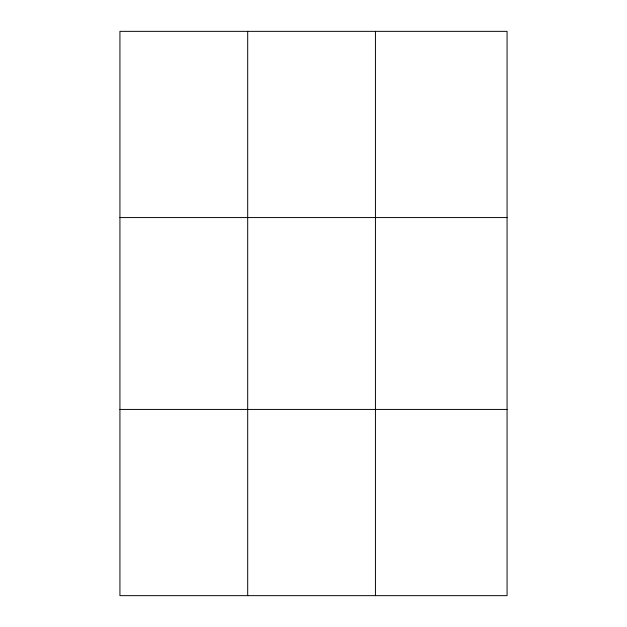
<?xml version="1.0" encoding="UTF-8"?>
<svg xmlns="http://www.w3.org/2000/svg" width="627" height="627" viewBox="0 0 627 627"><rect width="100%" height="100%" fill="white"/><g stroke="black" fill="none" stroke-linecap="round" stroke-linejoin="round"><path stroke-width="0.94" d="M247.689 31.35L247.689 595.65M375.44 31.35L375.44 595.65M507.071 409.431L507.071 595.65L119.929 595.65L119.929 31.35L507.071 31.35L507.071 409.431L119.929 409.431M119.929 217.569L507.071 217.569"/></g></svg>
